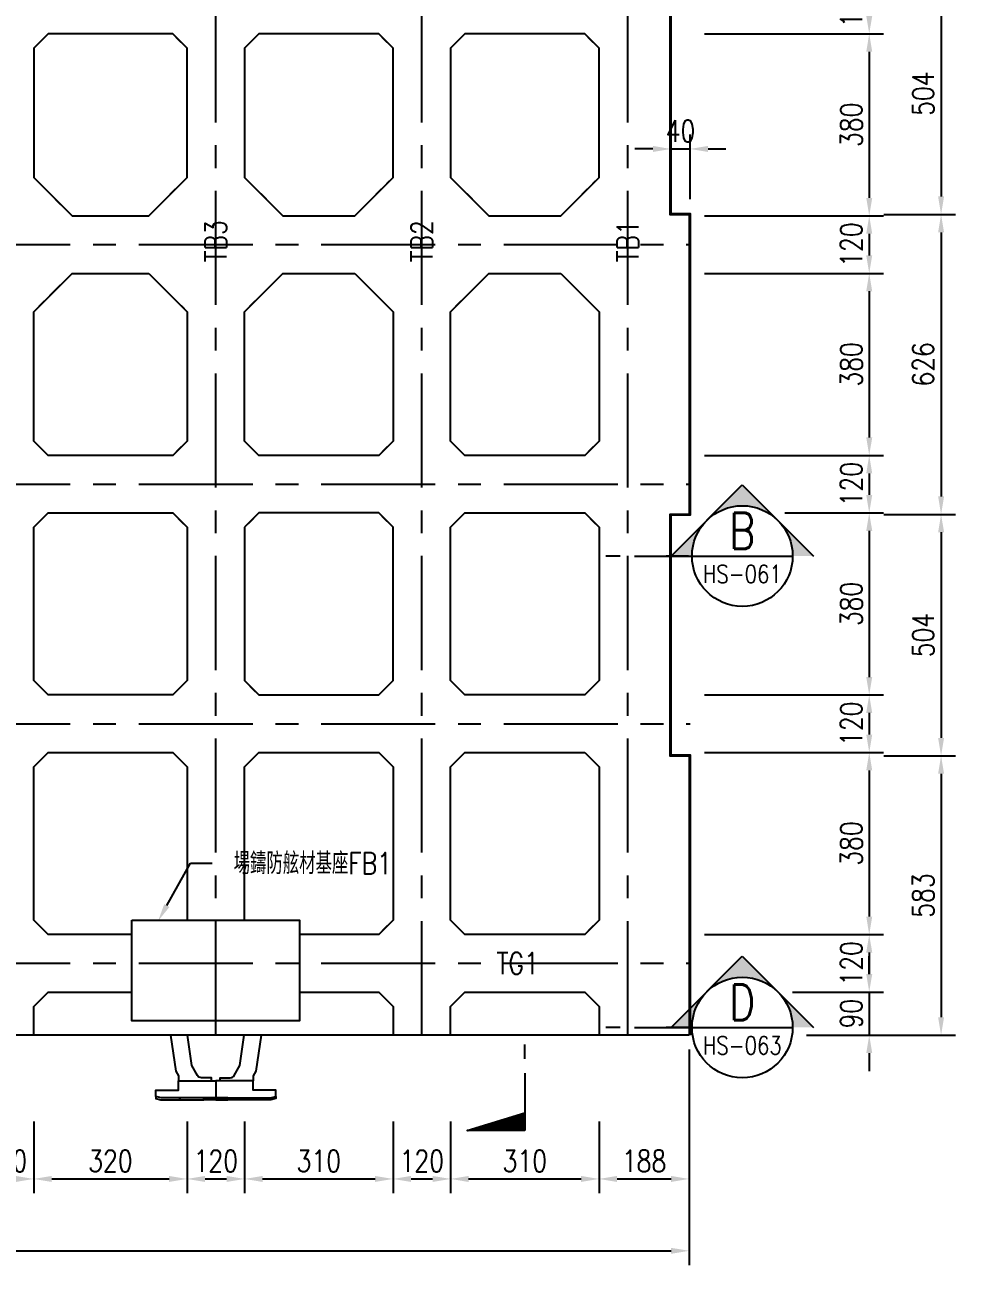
# Model space of a CAD drawing. Extents: x -3697 to 31808, y -9561 to -1274.
# Drawn here: x 6137 to 8109, y -6285 to -3697 of the extents above; entities that cross this region are included whole.
import ezdxf
from ezdxf import colors
from ezdxf.entities.mleader import LeaderData, LeaderLine
from ezdxf.enums import TextEntityAlignment as Align
from ezdxf.math import Vec2, Vec3

# ---------------------------------------------------------------- set-up
doc = ezdxf.new("R2010")
doc.units = 0
doc.header["$LTSCALE"] = 0.05
doc.linetypes.add('CENTER', pattern=[50.8, 31.75, -6.35, 6.35, -6.35])
doc.linetypes.add('DASHED', pattern=[19.05, 12.7, -6.35])
doc.layers.get('0').update_dxf_attribs({"linetype": 'CONTINUOUS'})
doc.layers.get('Defpoints').update_dxf_attribs({"linetype": 'CONTINUOUS'})
for name, color, linetype in [('DIM_03', 1, 'CONTINUOUS'), ('HB_0', 7, 'CONTINUOUS'), ('HB_DIM', 1, 'CONTINUOUS'), ('場鑄梁', 4, 'CONTINUOUS'), ('場鑄梁_TXT', 2, 'CONTINUOUS'), ('場鑄梁_虛線', 4, 'CONTINUOUS'), ('底圖', 7, 'CONTINUOUS'), ('防舷材', 7, 'CONTINUOUS')]:
    doc.layers.add(name, color=color, linetype=linetype)
doc.styles.get("Standard").update_dxf_attribs({"font": 'ROMANS.shx', "width": 0.8, "bigfont": 'lchinap.shx'})
doc.styles.add('結構平面-V3$0$STANDARD', font='ROMANS', dxfattribs={"width": 0.8, "bigfont": 'LCHINA.shx'})
doc.dimstyles.new('150cm', dxfattribs={"dimscale": 15, "dimtxt": 3, "dimasz": 2.5, "dimexe": 2, "dimexo": 2, "dimgap": 1, "dimtad": 1, "dimdsep": 46, "dimtxsty": 'Standard', "dimcen": 0, "dimclrt": 2, "dimadec": 0, "dimazin": 0, "dimtfac": 1, "dimtix": 1, "dimtmove": 2, "dimatfit": 3, "dimfxl": 0, "dimtolj": 1, "dimtzin": 0, "dimarcsym": 0})

# ---------------------------------------------------------------- blocks, each defined once
blk = doc.blocks.new('*D241')
at = {"layer": 'Defpoints', "color": 0}
for p in [(7524.2, -5805.3), (7336.2, -5955.3), (7524.2, -6105.3)]:
    blk.add_point(p, dxfattribs=at)
at = {"layer": 'HB_DIM', "color": 0, "lineweight": -2}
for p, q in [((7524.2, -5835.3), (7524.2, -6135.3)), ((7336.2, -5985.3), (7336.2, -6135.3)), ((7373.7, -6105.3), (7486.7, -6105.3))]:
    blk.add_line(p, q, dxfattribs=at)
at = {"layer": 'HB_DIM', "color": 0}
for points in [[(7373.7, -6099.1), (7373.7, -6111.6), (7336.2, -6105.3)], [(7486.7, -6099.1), (7486.7, -6111.6), (7524.2, -6105.3)]]:
    blk.add_solid(points, dxfattribs=at)
at = {"layer": 'HB_DIM', "color": 2, "insert": (7430.2, -6067.8), "char_height": 45, "attachment_point": 5}
blk.add_mtext('\\A1;188', dxfattribs=at)
blk = doc.blocks.new('*D240')
at = {"layer": 'Defpoints', "color": 0}
for p in [(3327.2, -5805.3), (7524.2, -5805.3), (7524.2, -6255.3)]:
    blk.add_point(p, dxfattribs=at)
at = {"layer": 'HB_DIM', "color": 0, "lineweight": -2}
for p, q in [((3327.2, -5835.3), (3327.2, -6285.3)), ((7524.2, -5835.3), (7524.2, -6285.3)), ((3364.7, -6255.3), (7486.7, -6255.3))]:
    blk.add_line(p, q, dxfattribs=at)
at = {"layer": 'HB_DIM', "color": 0}
for points in [[(3364.7, -6249.1), (3364.7, -6261.6), (3327.2, -6255.3)], [(7486.7, -6249.1), (7486.7, -6261.6), (7524.2, -6255.3)]]:
    blk.add_solid(points, dxfattribs=at)
at = {"layer": 'HB_DIM', "color": 2, "insert": (5425.7, -6217.8), "char_height": 45, "attachment_point": 5}
blk.add_mtext('\\A1;4197', dxfattribs=at)
blk = doc.blocks.new('*D254')
at = {"layer": 'Defpoints', "color": 0}
for p in [(6036.2, -5955.3), (6156.2, -5955.3), (6156.2, -6105.3)]:
    blk.add_point(p, dxfattribs=at)
at = {"layer": 'HB_DIM', "color": 0, "lineweight": -2}
for p, q in [((6036.2, -5985.3), (6036.2, -6135.3)), ((6156.2, -5985.3), (6156.2, -6135.3)), ((6073.7, -6105.3), (6118.7, -6105.3))]:
    blk.add_line(p, q, dxfattribs=at)
at = {"layer": 'HB_DIM', "color": 0}
for points in [[(6073.7, -6099.1), (6073.7, -6111.6), (6036.2, -6105.3)], [(6118.7, -6099.1), (6118.7, -6111.6), (6156.2, -6105.3)]]:
    blk.add_solid(points, dxfattribs=at)
at = {"layer": 'HB_DIM', "color": 2, "insert": (6096.2, -6067.8), "char_height": 45, "attachment_point": 5}
blk.add_mtext('\\A1;120', dxfattribs=at)
blk = doc.blocks.new('*D255')
at = {"layer": 'Defpoints', "color": 0}
for p in [(6156.2, -5955.3), (6476.2, -5955.3), (6476.2, -6105.3)]:
    blk.add_point(p, dxfattribs=at)
at = {"layer": 'HB_DIM', "color": 0, "lineweight": -2}
for p, q in [((6156.2, -5985.3), (6156.2, -6135.3)), ((6476.2, -5985.3), (6476.2, -6135.3)), ((6193.7, -6105.3), (6438.7, -6105.3))]:
    blk.add_line(p, q, dxfattribs=at)
at = {"layer": 'HB_DIM', "color": 0}
for points in [[(6193.7, -6099.1), (6193.7, -6111.6), (6156.2, -6105.3)], [(6438.7, -6099.1), (6438.7, -6111.6), (6476.2, -6105.3)]]:
    blk.add_solid(points, dxfattribs=at)
at = {"layer": 'HB_DIM', "color": 2, "insert": (6316.2, -6067.8), "char_height": 45, "attachment_point": 5}
blk.add_mtext('\\A1;320', dxfattribs=at)
blk = doc.blocks.new('*D256')
at = {"layer": 'Defpoints', "color": 0}
for p in [(6476.2, -5955.3), (6596.2, -5955.3), (6596.2, -6105.3)]:
    blk.add_point(p, dxfattribs=at)
at = {"layer": 'HB_DIM', "color": 0, "lineweight": -2}
for p, q in [((6476.2, -5985.3), (6476.2, -6135.3)), ((6596.2, -5985.3), (6596.2, -6135.3)), ((6513.7, -6105.3), (6558.7, -6105.3))]:
    blk.add_line(p, q, dxfattribs=at)
at = {"layer": 'HB_DIM', "color": 0}
for points in [[(6513.7, -6099.1), (6513.7, -6111.6), (6476.2, -6105.3)], [(6558.7, -6099.1), (6558.7, -6111.6), (6596.2, -6105.3)]]:
    blk.add_solid(points, dxfattribs=at)
at = {"layer": 'HB_DIM', "color": 2, "insert": (6536.2, -6067.8), "char_height": 45, "attachment_point": 5}
blk.add_mtext('\\A1;120', dxfattribs=at)
blk = doc.blocks.new('*D257')
at = {"layer": 'Defpoints', "color": 0}
for p in [(6596.2, -5955.3), (6906.2, -5955.3), (6906.2, -6105.3)]:
    blk.add_point(p, dxfattribs=at)
at = {"layer": 'HB_DIM', "color": 0, "lineweight": -2}
for p, q in [((6596.2, -5985.3), (6596.2, -6135.3)), ((6906.2, -5985.3), (6906.2, -6135.3)), ((6633.7, -6105.3), (6868.7, -6105.3))]:
    blk.add_line(p, q, dxfattribs=at)
at = {"layer": 'HB_DIM', "color": 0}
for points in [[(6633.7, -6099.1), (6633.7, -6111.6), (6596.2, -6105.3)], [(6868.7, -6099.1), (6868.7, -6111.6), (6906.2, -6105.3)]]:
    blk.add_solid(points, dxfattribs=at)
at = {"layer": 'HB_DIM', "color": 2, "insert": (6751.2, -6067.8), "char_height": 45, "attachment_point": 5}
blk.add_mtext('\\A1;310', dxfattribs=at)
blk = doc.blocks.new('*D258')
at = {"layer": 'Defpoints', "color": 0}
for p in [(6906.2, -5955.3), (7026.2, -5955.3), (7026.2, -6105.3)]:
    blk.add_point(p, dxfattribs=at)
at = {"layer": 'HB_DIM', "color": 0, "lineweight": -2}
for p, q in [((6906.2, -5985.3), (6906.2, -6135.3)), ((7026.2, -5985.3), (7026.2, -6135.3)), ((6943.7, -6105.3), (6988.7, -6105.3))]:
    blk.add_line(p, q, dxfattribs=at)
at = {"layer": 'HB_DIM', "color": 0}
for points in [[(6943.7, -6099.1), (6943.7, -6111.6), (6906.2, -6105.3)], [(6988.7, -6099.1), (6988.7, -6111.6), (7026.2, -6105.3)]]:
    blk.add_solid(points, dxfattribs=at)
at = {"layer": 'HB_DIM', "color": 2, "insert": (6966.2, -6067.8), "char_height": 45, "attachment_point": 5}
blk.add_mtext('\\A1;120', dxfattribs=at)
blk = doc.blocks.new('*D259')
at = {"layer": 'Defpoints', "color": 0}
for p in [(7026.2, -5955.3), (7336.2, -5955.3), (7336.2, -6105.3)]:
    blk.add_point(p, dxfattribs=at)
at = {"layer": 'HB_DIM', "color": 0, "lineweight": -2}
for p, q in [((7026.2, -5985.3), (7026.2, -6135.3)), ((7336.2, -5985.3), (7336.2, -6135.3)), ((7063.7, -6105.3), (7298.7, -6105.3))]:
    blk.add_line(p, q, dxfattribs=at)
at = {"layer": 'HB_DIM', "color": 0}
for points in [[(7063.7, -6099.1), (7063.7, -6111.6), (7026.2, -6105.3)], [(7298.7, -6099.1), (7298.7, -6111.6), (7336.2, -6105.3)]]:
    blk.add_solid(points, dxfattribs=at)
at = {"layer": 'HB_DIM', "color": 2, "insert": (7181.2, -6067.8), "char_height": 45, "attachment_point": 5}
blk.add_mtext('\\A1;310', dxfattribs=at)
blk = doc.blocks.new('*D261')
at = {"layer": 'Defpoints', "color": 0}
for p in [(7526.2, -5095.3), (7526.2, -5215.3), (7900.2, -5215.3)]:
    blk.add_point(p, dxfattribs=at)
at = {"layer": 'HB_DIM', "color": 0, "lineweight": -2}
for p, q in [((7556.2, -5095.3), (7930.2, -5095.3)), ((7900.2, -5132.8), (7900.2, -5177.8)), ((7556.2, -5215.3), (7930.2, -5215.3))]:
    blk.add_line(p, q, dxfattribs=at)
at = {"layer": 'HB_DIM', "color": 0}
for points in [[(7894, -5132.8), (7906.5, -5132.8), (7900.2, -5095.3)], [(7894, -5177.8), (7906.5, -5177.8), (7900.2, -5215.3)]]:
    blk.add_solid(points, dxfattribs=at)
at = {"layer": 'HB_DIM', "color": 2, "insert": (7862.7, -5155.3), "char_height": 45, "attachment_point": 5, "rotation": 90}
blk.add_mtext('\\A1;120', dxfattribs=at)
blk = doc.blocks.new('*D262')
at = {"layer": 'Defpoints', "color": 0}
for p in [(7526.2, -5215.3), (7526.2, -5595.3), (7900.2, -5595.3)]:
    blk.add_point(p, dxfattribs=at)
at = {"layer": 'HB_DIM', "color": 0, "lineweight": -2}
for p, q in [((7556.2, -5215.3), (7930.2, -5215.3)), ((7900.2, -5252.8), (7900.2, -5557.8)), ((7556.2, -5595.3), (7930.2, -5595.3))]:
    blk.add_line(p, q, dxfattribs=at)
at = {"layer": 'HB_DIM', "color": 0}
for points in [[(7894, -5252.8), (7906.5, -5252.8), (7900.2, -5215.3)], [(7894, -5557.8), (7906.5, -5557.8), (7900.2, -5595.3)]]:
    blk.add_solid(points, dxfattribs=at)
at = {"layer": 'HB_DIM', "color": 2, "insert": (7862.7, -5405.3), "char_height": 45, "attachment_point": 5, "rotation": 90}
blk.add_mtext('\\A1;380', dxfattribs=at)
blk = doc.blocks.new('*D263')
at = {"layer": 'Defpoints', "color": 0}
for p in [(7526.2, -5595.3), (7709.9, -5715.3), (7900.2, -5715.3)]:
    blk.add_point(p, dxfattribs=at)
at = {"layer": 'HB_DIM', "color": 0, "lineweight": -2}
for p, q in [((7556.2, -5595.3), (7930.2, -5595.3)), ((7900.2, -5632.8), (7900.2, -5677.8)), ((7739.9, -5715.3), (7930.2, -5715.3))]:
    blk.add_line(p, q, dxfattribs=at)
at = {"layer": 'HB_DIM', "color": 0}
for points in [[(7894, -5632.8), (7906.5, -5632.8), (7900.2, -5595.3)], [(7894, -5677.8), (7906.5, -5677.8), (7900.2, -5715.3)]]:
    blk.add_solid(points, dxfattribs=at)
at = {"layer": 'HB_DIM', "color": 2, "insert": (7862.7, -5655.3), "char_height": 45, "attachment_point": 5, "rotation": 90}
blk.add_mtext('\\A1;120', dxfattribs=at)
blk = doc.blocks.new('*D264')
at = {"layer": 'Defpoints', "color": 0}
for p in [(7709.9, -5715.3), (7739.1, -5805.3), (7900.2, -5805.3)]:
    blk.add_point(p, dxfattribs=at)
at = {"layer": 'HB_DIM', "color": 0, "lineweight": -2}
for p, q in [((7900.2, -5677.8), (7900.2, -5640.3)), ((7739.9, -5715.3), (7930.2, -5715.3)), ((7900.2, -5715.3), (7900.2, -5805.3)), ((7769.1, -5805.3), (7930.2, -5805.3)), ((7900.2, -5842.8), (7900.2, -5880.3))]:
    blk.add_line(p, q, dxfattribs=at)
at = {"layer": 'HB_DIM', "color": 0}
for points in [[(7894, -5677.8), (7906.5, -5677.8), (7900.2, -5715.3)], [(7894, -5842.8), (7906.5, -5842.8), (7900.2, -5805.3)]]:
    blk.add_solid(points, dxfattribs=at)
at = {"layer": 'HB_DIM', "color": 2, "insert": (7862.7, -5760.3), "char_height": 45, "attachment_point": 5, "rotation": 90}
blk.add_mtext('\\A1;90', dxfattribs=at)
blk = doc.blocks.new('*D265')
at = {"layer": 'Defpoints', "color": 0}
for p in [(7526.2, -4595.3), (7693.8, -4715.3), (7900.2, -4715.3)]:
    blk.add_point(p, dxfattribs=at)
at = {"layer": 'HB_DIM', "color": 0, "lineweight": -2}
for p, q in [((7556.2, -4595.3), (7930.2, -4595.3)), ((7900.2, -4632.8), (7900.2, -4677.8)), ((7723.8, -4715.3), (7930.2, -4715.3))]:
    blk.add_line(p, q, dxfattribs=at)
at = {"layer": 'HB_DIM', "color": 0}
for points in [[(7894, -4632.8), (7906.5, -4632.8), (7900.2, -4595.3)], [(7894, -4677.8), (7906.5, -4677.8), (7900.2, -4715.3)]]:
    blk.add_solid(points, dxfattribs=at)
at = {"layer": 'HB_DIM', "color": 2, "insert": (7862.7, -4655.3), "char_height": 45, "attachment_point": 5, "rotation": 90}
blk.add_mtext('\\A1;120', dxfattribs=at)
blk = doc.blocks.new('*D266')
at = {"layer": 'Defpoints', "color": 0}
for p in [(7693.8, -4715.3), (7526.2, -5095.3), (7900.2, -5095.3)]:
    blk.add_point(p, dxfattribs=at)
at = {"layer": 'HB_DIM', "color": 0, "lineweight": -2}
for p, q in [((7723.8, -4715.3), (7930.2, -4715.3)), ((7900.2, -4752.8), (7900.2, -5057.8)), ((7556.2, -5095.3), (7930.2, -5095.3))]:
    blk.add_line(p, q, dxfattribs=at)
at = {"layer": 'HB_DIM', "color": 0}
for points in [[(7894, -4752.8), (7906.5, -4752.8), (7900.2, -4715.3)], [(7894, -5057.8), (7906.5, -5057.8), (7900.2, -5095.3)]]:
    blk.add_solid(points, dxfattribs=at)
at = {"layer": 'HB_DIM', "color": 2, "insert": (7862.7, -4905.3), "char_height": 45, "attachment_point": 5, "rotation": 90}
blk.add_mtext('\\A1;380', dxfattribs=at)
blk = doc.blocks.new('*D267')
at = {"layer": 'Defpoints', "color": 0}
for p in [(7526.2, -4095.3), (7526.2, -4215.3), (7900.2, -4215.3)]:
    blk.add_point(p, dxfattribs=at)
at = {"layer": 'HB_DIM', "color": 0, "lineweight": -2}
for p, q in [((7556.2, -4095.3), (7930.2, -4095.3)), ((7900.2, -4132.8), (7900.2, -4177.8)), ((7556.2, -4215.3), (7930.2, -4215.3))]:
    blk.add_line(p, q, dxfattribs=at)
at = {"layer": 'HB_DIM', "color": 0}
for points in [[(7894, -4132.8), (7906.5, -4132.8), (7900.2, -4095.3)], [(7894, -4177.8), (7906.5, -4177.8), (7900.2, -4215.3)]]:
    blk.add_solid(points, dxfattribs=at)
at = {"layer": 'HB_DIM', "color": 2, "insert": (7862.7, -4155.3), "char_height": 45, "attachment_point": 5, "rotation": 90}
blk.add_mtext('\\A1;120', dxfattribs=at)
blk = doc.blocks.new('*D268')
at = {"layer": 'Defpoints', "color": 0}
for p in [(7526.2, -4215.3), (7526.2, -4595.3), (7900.2, -4595.3)]:
    blk.add_point(p, dxfattribs=at)
at = {"layer": 'HB_DIM', "color": 0, "lineweight": -2}
for p, q in [((7556.2, -4215.3), (7930.2, -4215.3)), ((7900.2, -4252.8), (7900.2, -4557.8)), ((7556.2, -4595.3), (7930.2, -4595.3))]:
    blk.add_line(p, q, dxfattribs=at)
at = {"layer": 'HB_DIM', "color": 0}
for points in [[(7894, -4252.8), (7906.5, -4252.8), (7900.2, -4215.3)], [(7894, -4557.8), (7906.5, -4557.8), (7900.2, -4595.3)]]:
    blk.add_solid(points, dxfattribs=at)
at = {"layer": 'HB_DIM', "color": 2, "insert": (7862.7, -4405.3), "char_height": 45, "attachment_point": 5, "rotation": 90}
blk.add_mtext('\\A1;380', dxfattribs=at)
blk = doc.blocks.new('*D269')
at = {"layer": 'Defpoints', "color": 0}
for p in [(7689.4, -3595.3), (7526.2, -3715.3), (7900.2, -3715.3)]:
    blk.add_point(p, dxfattribs=at)
at = {"layer": 'HB_DIM', "color": 0, "lineweight": -2}
for p, q in [((7719.4, -3595.3), (7930.2, -3595.3)), ((7900.2, -3632.8), (7900.2, -3677.8)), ((7556.2, -3715.3), (7930.2, -3715.3))]:
    blk.add_line(p, q, dxfattribs=at)
at = {"layer": 'HB_DIM', "color": 0}
for points in [[(7894, -3632.8), (7906.5, -3632.8), (7900.2, -3595.3)], [(7894, -3677.8), (7906.5, -3677.8), (7900.2, -3715.3)]]:
    blk.add_solid(points, dxfattribs=at)
at = {"layer": 'HB_DIM', "color": 2, "insert": (7862.7, -3655.3), "char_height": 45, "attachment_point": 5, "rotation": 90}
blk.add_mtext('\\A1;120', dxfattribs=at)
blk = doc.blocks.new('*D270')
at = {"layer": 'Defpoints', "color": 0}
for p in [(7526.2, -3715.3), (7526.2, -4095.3), (7900.2, -4095.3)]:
    blk.add_point(p, dxfattribs=at)
at = {"layer": 'HB_DIM', "color": 0, "lineweight": -2}
for p, q in [((7556.2, -3715.3), (7930.2, -3715.3)), ((7900.2, -3752.8), (7900.2, -4057.8)), ((7556.2, -4095.3), (7930.2, -4095.3))]:
    blk.add_line(p, q, dxfattribs=at)
at = {"layer": 'HB_DIM', "color": 0}
for points in [[(7894, -3752.8), (7906.5, -3752.8), (7900.2, -3715.3)], [(7894, -4057.8), (7906.5, -4057.8), (7900.2, -4095.3)]]:
    blk.add_solid(points, dxfattribs=at)
at = {"layer": 'HB_DIM', "color": 2, "insert": (7862.7, -3905.3), "char_height": 45, "attachment_point": 5, "rotation": 90}
blk.add_mtext('\\A1;380', dxfattribs=at)
blk = doc.blocks.new('*D273')
at = {"layer": 'Defpoints', "color": 0}
for p in [(7526.2, -3955.7), (7486.2, -4090.3), (7526.2, -4090.3)]:
    blk.add_point(p, dxfattribs=at)
at = {"layer": 'HB_DIM', "color": 0, "lineweight": -2}
for p, q in [((7486.2, -4060.3), (7486.2, -3925.7)), ((7526.2, -4060.3), (7526.2, -3925.7)), ((7448.7, -3955.7), (7411.2, -3955.7)), ((7486.2, -3955.7), (7526.2, -3955.7)), ((7563.7, -3955.7), (7601.2, -3955.7))]:
    blk.add_line(p, q, dxfattribs=at)
at = {"layer": 'HB_DIM', "color": 0}
for points in [[(7448.7, -3949.4), (7448.7, -3961.9), (7486.2, -3955.7)], [(7563.7, -3949.4), (7563.7, -3961.9), (7526.2, -3955.7)]]:
    blk.add_solid(points, dxfattribs=at)
at = {"layer": 'HB_DIM', "color": 2, "insert": (7506.2, -3918.2), "char_height": 45, "attachment_point": 5}
blk.add_mtext('\\A1;40', dxfattribs=at)
blk = doc.blocks.new('*D278')
at = {"layer": 'Defpoints', "color": 0}
for p in [(7901.4, -3588.3), (7900.7, -4092.3), (8050.2, -4092.3)]:
    blk.add_point(p, dxfattribs=at)
at = {"layer": 'HB_DIM', "color": 0, "lineweight": -2}
for p, q in [((7931.4, -3588.3), (8080.2, -3588.3)), ((8050.2, -3625.8), (8050.2, -4054.8)), ((7930.7, -4092.3), (8080.2, -4092.3))]:
    blk.add_line(p, q, dxfattribs=at)
at = {"layer": 'HB_DIM', "color": 0}
for points in [[(8044, -3625.8), (8056.5, -3625.8), (8050.2, -3588.3)], [(8044, -4054.8), (8056.5, -4054.8), (8050.2, -4092.3)]]:
    blk.add_solid(points, dxfattribs=at)
at = {"layer": 'HB_DIM', "color": 2, "insert": (8012.7, -3840.3), "char_height": 45, "attachment_point": 5, "rotation": 90}
blk.add_mtext('\\A1;504', dxfattribs=at)
blk = doc.blocks.new('*D279')
at = {"layer": 'Defpoints', "color": 0}
for p in [(7901.4, -4092.3), (7900.7, -4718.3), (8050.2, -4718.3)]:
    blk.add_point(p, dxfattribs=at)
at = {"layer": 'HB_DIM', "color": 0, "lineweight": -2}
for p, q in [((7931.4, -4092.3), (8080.2, -4092.3)), ((8050.2, -4129.8), (8050.2, -4680.8)), ((7930.7, -4718.3), (8080.2, -4718.3))]:
    blk.add_line(p, q, dxfattribs=at)
at = {"layer": 'HB_DIM', "color": 0}
for points in [[(8044, -4129.8), (8056.5, -4129.8), (8050.2, -4092.3)], [(8044, -4680.8), (8056.5, -4680.8), (8050.2, -4718.3)]]:
    blk.add_solid(points, dxfattribs=at)
at = {"layer": 'HB_DIM', "color": 2, "insert": (8012.7, -4405.3), "char_height": 45, "attachment_point": 5, "rotation": 90}
blk.add_mtext('\\A1;626', dxfattribs=at)
blk = doc.blocks.new('*D280')
at = {"layer": 'Defpoints', "color": 0}
for p in [(7901.4, -4718.3), (7900.7, -5222.3), (8050.2, -5222.3)]:
    blk.add_point(p, dxfattribs=at)
at = {"layer": 'HB_DIM', "color": 0, "lineweight": -2}
for p, q in [((7931.4, -4718.3), (8080.2, -4718.3)), ((8050.2, -4755.8), (8050.2, -5184.8)), ((7930.7, -5222.3), (8080.2, -5222.3))]:
    blk.add_line(p, q, dxfattribs=at)
at = {"layer": 'HB_DIM', "color": 0}
for points in [[(8044, -4755.8), (8056.5, -4755.8), (8050.2, -4718.3)], [(8044, -5184.8), (8056.5, -5184.8), (8050.2, -5222.3)]]:
    blk.add_solid(points, dxfattribs=at)
at = {"layer": 'HB_DIM', "color": 2, "insert": (8012.7, -4970.3), "char_height": 45, "attachment_point": 5, "rotation": 90}
blk.add_mtext('\\A1;504', dxfattribs=at)
blk = doc.blocks.new('*D281')
at = {"layer": 'Defpoints', "color": 0}
for p in [(7901.4, -5222.3), (7739.1, -5805.3), (8050.2, -5805.3)]:
    blk.add_point(p, dxfattribs=at)
at = {"layer": 'HB_DIM', "color": 0, "lineweight": -2}
for p, q in [((7931.4, -5222.3), (8080.2, -5222.3)), ((8050.2, -5259.8), (8050.2, -5767.8)), ((7769.1, -5805.3), (8080.2, -5805.3))]:
    blk.add_line(p, q, dxfattribs=at)
at = {"layer": 'HB_DIM', "color": 0}
for points in [[(8044, -5259.8), (8056.5, -5259.8), (8050.2, -5222.3)], [(8044, -5767.8), (8056.5, -5767.8), (8050.2, -5805.3)]]:
    blk.add_solid(points, dxfattribs=at)
at = {"layer": 'HB_DIM', "color": 2, "insert": (8012.7, -5513.8), "char_height": 45, "attachment_point": 5, "rotation": 90}
blk.add_mtext('\\A1;583', dxfattribs=at)
blk = doc.blocks.new('HP1250-flat-1')
at = {"color": 7, "linetype": 'Continuous'}
for points in [[(-0.947, 1.35), (-0.838, 0.601), (-0.78, 0.5), (-0.78, 0.4)], [(0.947, 1.35), (0.838, 0.601), (0.78, 0.5), (0.78, 0.4)]]:
    blk.add_lwpolyline(points, dxfattribs=at)
for points in [[(-0.09, 0.4), (-0.09, 0.457, 0.414214), (-0.095, 0.462), (-0.298, 0.462, -0.272631), (-0.385, 0.512), (-0.5, 0.715), (-0.594, 1.35)], [(0.09, 0.4), (0.09, 0.457, -0.414214), (0.095, 0.462), (0.298, 0.462, 0.272631), (0.385, 0.512), (0.5, 0.715), (0.594, 1.35)]]:
    blk.add_lwpolyline(points, format="xyb", dxfattribs=at)
for points in [[(0, 0.4), (0, 0.04), (-1.144, 0.04), (-1.25, 0.072), (-1.25, 0.2), (-0.78, 0.2), (-0.78, 0.4)], [(0, 0.4), (0, 0.04), (1.144, 0.04), (1.25, 0.072), (1.25, 0.2), (0.78, 0.2), (0.78, 0.4)], [(-1.15, 0), (-0.75, 0), (-0.75, 0.04), (-1.144, 0.04), (-1.25, 0.072), (-1.25, 0.03)], [(-0.75, 0.04), (-0.75, 0), (-0.25, 0), (-0.25, 0.04)], [(0, 0.04), (0, 0), (-0.25, 0), (-0.25, 0.04)], [(0, 0.04), (0, 0), (0.25, 0), (0.25, 0.04)], [(0.75, 0.04), (0.75, 0), (0.25, 0), (0.25, 0.04)], [(1.15, 0), (0.75, 0), (0.75, 0.04), (1.144, 0.04), (1.25, 0.072), (1.25, 0.03)]]:
    blk.add_lwpolyline(points, close=True, dxfattribs=at)
blk = doc.blocks.new('*X332')
at = {"color": 0, "linetype": 'Continuous'}
for p, q in [((82.89, 269.21), (84.69, 271.01)), ((83.06, 269.21), (84.94, 271.09)), ((83.24, 269.21), (85.2, 271.17)), ((83.42, 269.21), (85.46, 271.25)), ((83.59, 269.21), (85.71, 271.33)), ((83.77, 269.21), (85.97, 271.41)), ((83.95, 269.21), (86.23, 271.49)), ((84.12, 269.21), (86.49, 271.57)), ((84.3, 269.21), (86.74, 271.65)), ((84.48, 269.21), (86.93, 271.66)), ((84.65, 269.21), (86.93, 271.48)), ((84.83, 269.21), (86.93, 271.31)), ((85.01, 269.21), (86.93, 271.13)), ((79, 269.21), (79.03, 269.24)), ((79.17, 269.21), (79.29, 269.32)), ((79.35, 269.21), (79.54, 269.4)), ((79.53, 269.21), (79.8, 269.48)), ((79.71, 269.21), (80.06, 269.56)), ((79.88, 269.21), (80.31, 269.64)), ((80.06, 269.21), (80.57, 269.72)), ((80.24, 269.21), (80.83, 269.8)), ((80.41, 269.21), (81.09, 269.88)), ((80.59, 269.21), (81.34, 269.96)), ((80.77, 269.21), (81.6, 270.04)), ((80.94, 269.21), (81.86, 270.12)), ((81.12, 269.21), (82.11, 270.2)), ((81.3, 269.21), (82.37, 270.29)), ((81.47, 269.21), (82.63, 270.37)), ((81.65, 269.21), (82.89, 270.45)), ((81.83, 269.21), (83.14, 270.53)), ((82, 269.21), (83.4, 270.61)), ((82.18, 269.21), (83.66, 270.69)), ((82.36, 269.21), (83.91, 270.77)), ((82.53, 269.21), (84.17, 270.85)), ((82.71, 269.21), (84.43, 270.93)), ((85.19, 269.21), (86.93, 270.95)), ((85.36, 269.21), (86.93, 270.78)), ((85.54, 269.21), (86.93, 270.6)), ((85.72, 269.21), (86.93, 270.42)), ((85.89, 269.21), (86.93, 270.25)), ((86.07, 269.21), (86.93, 270.07)), ((86.25, 269.21), (86.93, 269.89)), ((86.42, 269.21), (86.93, 269.72)), ((86.6, 269.21), (86.93, 269.54)), ((86.78, 269.21), (86.93, 269.36))]:
    blk.add_line(p, q, dxfattribs=at)
blk = doc.blocks.new('SEND-n')
at = {"color": 3}
for p, q in [((8, 0), (0, 0)), ((10, 0), (12, 0))]:
    blk.add_line(p, q, dxfattribs=at)
at = {"color": 2, "linetype": 'Continuous'}
blk.add_lwpolyline([(0, 0), (0, 8), (2.5, 0)], close=True, dxfattribs=at)
at = {"color": 2, "linetype": 'Continuous', "rotation": 270}
blk.add_blockref('*X332', (-269.21, 86.93), dxfattribs=at)
blk = doc.blocks.new('SEC2U0-n')
at = {"color": 2, "linetype": 'Continuous'}
for p, q in [((-9.9, 0), (0, 9.9)), ((0, 9.9), (9.9, 0)), ((-7.51, 0), (-10.62, 0))]:
    blk.add_line(p, q, dxfattribs=at)
at = {"color": 3}
for p, q in [((-17, 0), (-19, 0)), ((-15, 0), (-7, 0))]:
    blk.add_line(p, q, dxfattribs=at)
at = {"color": 2, "linetype": 'Continuous'}
blk.add_circle((0, 0), 7, dxfattribs=at)
for points in [[(0, 9.9), (-3.5, 6.06), (-4.95, 4.95), (-4.26, 5.55)], [(0, 9.9), (-1.81, 6.76), (-3.5, 6.06), (-1.81, 6.76)], [(0, 9.9), (0, 7), (-1.81, 6.76), (-0.91, 6.94)], [(0, 9.9), (3.5, 6.06), (4.95, 4.95), (4.26, 5.55)], [(0, 9.9), (1.81, 6.76), (3.5, 6.06), (1.81, 6.76)], [(0, 9.9), (0, 7), (1.81, 6.76), (0.91, 6.94)], [(-9.9, 0), (-6.06, 3.5), (-4.95, 4.95), (-5.55, 4.26)], [(-9.9, 0), (-6.76, 1.81), (-6.06, 3.5), (-6.76, 1.81)], [(9.9, 0), (6.06, 3.5), (4.95, 4.95), (5.55, 4.26)], [(9.9, 0), (6.76, 1.81), (6.06, 3.5), (6.76, 1.81)], [(-9.9, 0), (-7, 0), (-6.76, 1.81), (-6.94, 0.91)], [(9.9, 0), (7, 0), (6.76, 1.81), (6.94, 0.91)]]:
    blk.add_solid(points, dxfattribs=at)
blk = doc.blocks.new('ST-n')
at = {"color": 2}
blk.add_line((-7, 0), (7, 0), dxfattribs=at)
blk.add_circle((0, 0), 7, dxfattribs=at)
at = {"color": 3, "width": 0.8}
blk.add_attdef('A', text='', height=4.5, dxfattribs=at).set_placement((0, 3.5), align=Align.MIDDLE)
at = {"color": 1, "width": 0.8}
blk.add_attdef('HB2002', text='', height=2.5, dxfattribs=at).set_placement((0, -2.5), align=Align.MIDDLE)
blk = doc.blocks.new('碼頭結構總配置圖')
at = {"layer": '場鑄梁'}
for points in [[(6236.2, -4095.3), (6396.2, -4095.3), (6476.2, -4015.3), (6476.2, -3745.3), (6446.2, -3715.3), (6186.2, -3715.3), (6156.2, -3745.3), (6156.2, -4015.3)], [(6676.2, -4095.3), (6826.2, -4095.3), (6906.2, -4015.3), (6906.2, -3745.3), (6876.2, -3715.3), (6626.2, -3715.3), (6596.2, -3745.3), (6596.2, -4015.3)], [(7106.2, -4095.3), (7256.2, -4095.3), (7336.2, -4015.3), (7336.2, -3745.3), (7306.2, -3715.3), (7056.2, -3715.3), (7026.2, -3745.3), (7026.2, -4015.3)], [(6476.2, -4745.3), (6476.2, -5065.3), (6446.2, -5095.3), (6186.2, -5095.3), (6156.2, -5065.3), (6156.2, -4745.3), (6186.2, -4715.3), (6446.2, -4715.3)], [(6596.2, -4745.3), (6596.2, -5065.3), (6626.2, -5095.3), (6876.2, -5095.3), (6906.2, -5065.3), (6906.2, -4745.3), (6876.2, -4715.3), (6626.2, -4715.3)], [(7336.2, -4745.3), (7336.2, -5065.3), (7306.2, -5095.3), (7056.2, -5095.3), (7026.2, -5065.3), (7026.2, -4745.3), (7056.2, -4715.3), (7306.2, -4715.3)], [(6361.2, -5565.3), (6711.2, -5565.3), (6711.2, -5775.3), (6361.2, -5775.3)]]:
    blk.add_lwpolyline(points, close=True, dxfattribs=at)
for points in [[(6396.2, -4215.3), (6476.2, -4295.3), (6476.2, -4565.3), (6446.2, -4595.3), (6186.2, -4595.3), (6156.2, -4565.3), (6156.2, -4295.3), (6236.2, -4215.3), (6396.2, -4215.3)], [(6826.2, -4215.3), (6906.2, -4295.3), (6906.2, -4565.3), (6876.2, -4595.3), (6626.2, -4595.3), (6596.2, -4565.3), (6596.2, -4295.3), (6676.2, -4215.3), (6826.2, -4215.3)], [(7256.2, -4215.3), (7336.2, -4295.3), (7336.2, -4565.3), (7306.2, -4595.3), (7056.2, -4595.3), (7026.2, -4565.3), (7026.2, -4295.3), (7106.2, -4215.3), (7256.2, -4215.3)], [(6361.2, -5595.3), (6186.2, -5595.3), (6156.2, -5565.3), (6156.2, -5245.3), (6186.2, -5215.3), (6446.2, -5215.3), (6476.2, -5245.3), (6476.2, -5565.3)], [(6596.2, -5565.3), (6596.2, -5245.3), (6626.2, -5215.3), (6876.2, -5215.3), (6906.2, -5245.3), (6906.2, -5565.3), (6876.2, -5595.3), (6711.2, -5595.3)], [(7306.2, -5215.3), (7336.2, -5245.3), (7336.2, -5565.3), (7306.2, -5595.3), (7056.2, -5595.3), (7026.2, -5565.3), (7026.2, -5245.3), (7056.2, -5215.3), (7306.2, -5215.3)], [(6156.2, -5805.3), (6156.2, -5745.3), (6186.2, -5715.3), (6361.2, -5715.3)], [(6711.2, -5715.3), (6876.2, -5715.3), (6906.2, -5745.3), (6906.2, -5805.3)], [(7026.2, -5805.3), (7026.2, -5745.3), (7056.2, -5715.3), (7306.2, -5715.3), (7336.2, -5745.3), (7336.2, -5805.3)]]:
    blk.add_lwpolyline(points, dxfattribs=at)
at = {"layer": '場鑄梁_虛線', "linetype": 'DASHED', "ltscale": 50}
for points in [[(6236.2, -4095.3), (6396.2, -4095.3), (6476.2, -4015.3), (6476.2, -3745.3), (6446.2, -3715.3), (6186.2, -3715.3), (6156.2, -3745.3), (6156.2, -4015.3)], [(6676.2, -4095.3), (6826.2, -4095.3), (6906.2, -4015.3), (6906.2, -3745.3), (6876.2, -3715.3), (6626.2, -3715.3), (6596.2, -3745.3), (6596.2, -4015.3)], [(7106.2, -4095.3), (7256.2, -4095.3), (7336.2, -4015.3), (7336.2, -3745.3), (7306.2, -3715.3), (7056.2, -3715.3), (7026.2, -3745.3), (7026.2, -4015.3)], [(6476.2, -4745.3), (6476.2, -5065.3), (6446.2, -5095.3), (6186.2, -5095.3), (6156.2, -5065.3), (6156.2, -4745.3), (6186.2, -4715.3), (6446.2, -4715.3)], [(6596.2, -4745.3), (6596.2, -5065.3), (6626.2, -5095.3), (6876.2, -5095.3), (6906.2, -5065.3), (6906.2, -4745.3), (6876.2, -4715.3), (6626.2, -4715.3)], [(7336.2, -4745.3), (7336.2, -5065.3), (7306.2, -5095.3), (7056.2, -5095.3), (7026.2, -5065.3), (7026.2, -4745.3), (7056.2, -4715.3), (7306.2, -4715.3)], [(6361.2, -5565.3), (6711.2, -5565.3), (6711.2, -5775.3), (6361.2, -5775.3)]]:
    blk.add_lwpolyline(points, close=True, dxfattribs=at)
for points in [[(6396.2, -4215.3), (6476.2, -4295.3), (6476.2, -4565.3), (6446.2, -4595.3), (6186.2, -4595.3), (6156.2, -4565.3), (6156.2, -4295.3), (6236.2, -4215.3), (6396.2, -4215.3)], [(6826.2, -4215.3), (6906.2, -4295.3), (6906.2, -4565.3), (6876.2, -4595.3), (6626.2, -4595.3), (6596.2, -4565.3), (6596.2, -4295.3), (6676.2, -4215.3), (6826.2, -4215.3)], [(7256.2, -4215.3), (7336.2, -4295.3), (7336.2, -4565.3), (7306.2, -4595.3), (7056.2, -4595.3), (7026.2, -4565.3), (7026.2, -4295.3), (7106.2, -4215.3), (7256.2, -4215.3)], [(6361.2, -5595.3), (6186.2, -5595.3), (6156.2, -5565.3), (6156.2, -5245.3), (6186.2, -5215.3), (6446.2, -5215.3), (6476.2, -5245.3), (6476.2, -5565.3)], [(6596.2, -5565.3), (6596.2, -5245.3), (6626.2, -5215.3), (6876.2, -5215.3), (6906.2, -5245.3), (6906.2, -5565.3), (6876.2, -5595.3), (6711.2, -5595.3)], [(7306.2, -5215.3), (7336.2, -5245.3), (7336.2, -5565.3), (7306.2, -5595.3), (7056.2, -5595.3), (7026.2, -5565.3), (7026.2, -5245.3), (7056.2, -5215.3), (7306.2, -5215.3)], [(6156.2, -5805.3), (6156.2, -5745.3), (6186.2, -5715.3), (6361.2, -5715.3)], [(6711.2, -5715.3), (6876.2, -5715.3), (6906.2, -5745.3), (6906.2, -5805.3)], [(7026.2, -5805.3), (7026.2, -5745.3), (7056.2, -5715.3), (7306.2, -5715.3), (7336.2, -5745.3), (7336.2, -5805.3)]]:
    blk.add_lwpolyline(points, dxfattribs=at)
at = {"layer": '底圖', "color": 252, "linetype": 'CENTER', "ltscale": 150}
for p, q in [((6536.2, -5805.3), (6536.2, -2825.3)), ((6966.2, -5805.3), (6966.2, -2825.3)), ((7396.2, -5805.3), (7396.2, -2825.3)), ((3327.2, -4155.3), (7526.2, -4155.3)), ((3327.2, -4655.3), (7526.2, -4655.3)), ((3327.2, -5155.3), (7526.2, -5155.3)), ((3327.2, -5655.3), (7526.2, -5655.3))]:
    blk.add_line(p, q, dxfattribs=at)
at = {"layer": '底圖', "color": 4, "linetype": 'Continuous'}
blk.add_lwpolyline([(7524.2, -5805.3), (3327.2, -5805.3), (3327.2, -2825.3), (7524.2, -2825.3), (7524.2, -3588.3), (7484.2, -3588.3), (7484.2, -4092.3), (7524.2, -4092.3), (7524.2, -4718.3), (7484.2, -4718.3), (7484.2, -5222.3), (7524.2, -5222.3)], close=True, dxfattribs=at)
at = {"layer": '底圖'}
blk.add_lwpolyline([(7526.2, -2825.5), (7526.2, -3590.3), (7486.2, -3590.3), (7486.2, -4090.3), (7526.2, -4090.3), (7526.2, -4720.3), (7486.2, -4720.3), (7486.2, -5220.3), (7526.2, -5220.3), (7526.2, -5805.3)], dxfattribs=at)
at = {"layer": 'DIM_03', "xscale": 14.99999999999999, "yscale": 14.99999999999999, "zscale": 14.99999999999999, "rotation": 8.610337444451461e-07}
for p in [(7635.3, -4805.3), (7635.3, -5789.2)]:
    blk.add_blockref('SEC2U0-n', p, dxfattribs=at)
at = {"layer": 'DIM_03', "linetype": 'Continuous'}
ref = blk.add_blockref('ST-n', (7635.3, -4805.3), dxfattribs=dict(at, xscale=14.99999999999999, yscale=14.99999999999999, zscale=14.99999999999999, rotation=7.778253450905704e-07))
ref.add_attrib('HB2002', 'HS-061', dxfattribs={"layer": '0', "color": 1, "height": 37.5, "rotation": 360, "width": 0.8}).set_placement((7635.3, -4842.8), align=Align.MIDDLE)
ref.add_attrib('A', 'B', dxfattribs={"layer": '0', "color": 3, "height": 75, "rotation": 360, "width": 0.8}).set_placement((7635.3, -4752.8), align=Align.MIDDLE)
ref = blk.add_blockref('ST-n', (7635.3, -5789.2), dxfattribs=dict(at, xscale=14.99999999999999, yscale=14.99999999999999, zscale=14.99999999999999, rotation=7.778253450905704e-07))
ref.add_attrib('HB2002', 'HS-063', dxfattribs={"layer": '0', "color": 1, "height": 37.5, "rotation": 360, "width": 0.8}).set_placement((7635.3, -5826.7), align=Align.MIDDLE)
ref.add_attrib('A', 'D', dxfattribs={"layer": '0', "color": 3, "height": 75, "rotation": 360, "width": 0.8}).set_placement((7635.3, -5736.7), align=Align.MIDDLE)
at = {"layer": 'DIM_03', "linetype": 'Continuous', "xscale": 14.99999999999999, "yscale": 14.99999999999999, "zscale": 14.99999999999999, "rotation": 90.00000086094916}
blk.add_blockref('SEND-n', (7181.2, -6004.5), dxfattribs=at)
at = {"layer": '防舷材', "xscale": 100, "yscale": 100, "zscale": 100}
blk.add_blockref('HP1250-flat-1', (6536.2, -5940.3), dxfattribs=at)
at = {"layer": '場鑄梁_TXT', "color": 2, "style": '結構平面-V3$0$STANDARD', "width": 0.8}
for s, rotation, p in [('TB3', 90, (6536.2, -4148.4)), ('TB2', 90, (6966.2, -4148.4)), ('TB1', 90, (7396.2, -4148.4)), ('TG1', 0, (7166.3, -5655.3))]:
    blk.add_text(s, height=45, rotation=rotation, dxfattribs=at).set_placement(p, align=Align.MIDDLE)

msp = doc.modelspace()

# ---------------------------------------------------------------- block references
at = {"layer": 'HB_0'}
msp.add_blockref('碼頭結構總配置圖', (0, 0), dxfattribs=at)

# ---------------------------------------------------------------- dimensions: what is measured, and where the dimension line sits
at = {"layer": 'HB_DIM'}
for base, p1, p2, picture, middle in [((7900.214, -3715.327), (7689.415, -3595.327), (7526.214, -3715.327), '*D269', (7862.714, -3655.327)), ((8050.214, -4092.327), (7901.38, -3588.327), (7900.714, -4092.327), '*D278', (8012.714, -3840.327)), ((7900.214, -4095.327), (7526.214, -3715.327), (7526.214, -4095.327), '*D270', (7862.714, -3905.327)), ((7900.214, -4215.327), (7526.214, -4095.327), (7526.214, -4215.327), '*D267', (7862.714, -4155.327)), ((8050.214, -4718.327), (7901.38, -4092.327), (7900.714, -4718.327), '*D279', (8012.714, -4405.327)), ((7900.214, -4595.327), (7526.214, -4215.327), (7526.214, -4595.327), '*D268', (7862.714, -4405.327)), ((7900.214, -4715.327), (7526.214, -4595.327), (7693.823, -4715.327), '*D265', (7862.714, -4655.327)), ((7900.214, -5095.327), (7693.823, -4715.327), (7526.214, -5095.327), '*D266', (7862.714, -4905.327)), ((8050.214, -5222.327), (7901.38, -4718.327), (7900.714, -5222.327), '*D280', (8012.714, -4970.327)), ((7900.214, -5215.327), (7526.214, -5095.327), (7526.214, -5215.327), '*D261', (7862.714, -5155.327)), ((7900.214, -5595.327), (7526.214, -5215.327), (7526.214, -5595.327), '*D262', (7862.714, -5405.327)), ((8050.214, -5805.327), (7901.38, -5222.327), (7739.089, -5805.327), '*D281', (8012.714, -5513.827)), ((7900.214, -5715.327), (7526.214, -5595.327), (7709.929, -5715.327), '*D263', (7862.714, -5655.327)), ((7900.214, -5805.327), (7709.929, -5715.327), (7739.089, -5805.327), '*D264', (7862.714, -5760.327))]:
    dim = msp.add_linear_dim(base=base, p1=p1, p2=p2, angle=90, dimstyle='150cm', dxfattribs=at)
    dim.commit()
    dim.dimension.update_dxf_attribs({"geometry": picture, "text_midpoint": middle})
for base, p1, p2, picture, middle in [((7526.214, -3955.664), (7486.214, -4090.327), (7526.214, -4090.327), '*D273', (7506.214, -3918.164)), ((7524.214, -6255.327), (3327.214, -5805.327), (7524.214, -5805.327), '*D240', (5425.714, -6217.827)), ((7524.214, -6105.327), (7336.214, -5955.327), (7524.214, -5805.327), '*D241', (7430.214, -6067.827)), ((6156.214, -6105.327), (6036.214, -5955.327), (6156.214, -5955.327), '*D254', (6096.214, -6067.827)), ((6476.214, -6105.327), (6156.214, -5955.327), (6476.214, -5955.327), '*D255', (6316.214, -6067.827)), ((6596.214, -6105.327), (6476.214, -5955.327), (6596.214, -5955.327), '*D256', (6536.214, -6067.827)), ((6906.214, -6105.327), (6596.214, -5955.327), (6906.214, -5955.327), '*D257', (6751.214, -6067.827)), ((7026.214, -6105.327), (6906.214, -5955.327), (7026.214, -5955.327), '*D258', (6966.214, -6067.827)), ((7336.214, -6105.327), (7026.214, -5955.327), (7336.214, -5955.327), '*D259', (7181.214, -6067.827))]:
    dim = msp.add_linear_dim(base=base, p1=p1, p2=p2, dimstyle='150cm', dxfattribs=at)
    dim.commit()
    dim.dimension.update_dxf_attribs({"geometry": picture, "text_midpoint": middle})

# ---------------------------------------------------------------- leaders
at = {"layer": 'HB_0'}
ml = msp.add_multileader_mtext('Standard', dxfattribs=at)
ml.set_content('場鑄防舷材基座FB2', color=2)
ml.set_leader_properties(color=1)
ml.build(insert=Vec2(0, 0))
ml.multileader.update_dxf_attribs({"dogleg_length": 3, "arrow_head_size": 37.5, "scale": 15})
ctx = ml.context
ctx.base_point, ctx.scale, ctx.char_height, ctx.arrow_head_size, ctx.landing_gap_size, ctx.plane_origin = Vec3(3886.229, -5446.624), 15, 45, 37.5, 45, Vec3(3773.329, -5567.353)
notes = []
notes.append((ctx, [(1, (1, 1, 0), (3841.229, -5446.624), (1, 0), 45, [(0, [(3773.329, -5567.353)], 0, [])])]))
ctx.mtext.insert, ctx.mtext.width, ctx.mtext.flow_direction = Vec3(3931.229, -5424.124), 504.46681, 5
ml = msp.add_multileader_mtext('Standard', dxfattribs=at)
ml.set_content('場鑄防舷材基座FB2', color=2)
ml.set_leader_properties(color=1)
ml.build(insert=Vec2(0, 0))
ml.multileader.update_dxf_attribs({"dogleg_length": 3, "arrow_head_size": 37.5, "scale": 15})
ctx = ml.context
ctx.base_point, ctx.scale, ctx.char_height, ctx.arrow_head_size, ctx.landing_gap_size, ctx.plane_origin = Vec3(5206.229, -5446.624), 15, 45, 37.5, 45, Vec3(5093.329, -5567.353)
notes.append((ctx, [(1, (1, 1, 0), (5161.229, -5446.624), (1, 0), 45, [(0, [(5093.329, -5567.353)], 0, [])])]))
ctx.mtext.insert, ctx.mtext.width, ctx.mtext.flow_direction = Vec3(5251.229, -5424.124), 504.46681, 5
ml = msp.add_multileader_mtext('Standard', dxfattribs=at)
ml.set_content('場鑄防舷材基座FB1', color=2)
ml.set_leader_properties(color=1)
ml.build(insert=Vec2(0, 0))
ml.multileader.update_dxf_attribs({"dogleg_length": 3, "arrow_head_size": 37.5, "scale": 15})
ctx = ml.context
ctx.base_point, ctx.scale, ctx.char_height, ctx.arrow_head_size, ctx.landing_gap_size, ctx.plane_origin = Vec3(6528.455, -5446.624), 15, 45, 37.5, 45, Vec3(6415.555, -5567.353)
notes.append((ctx, [(1, (1, 1, 0), (6483.455, -5446.624), (1, 0), 45, [(0, [(6415.555, -5567.353)], 0, [])])]))
ctx.mtext.insert, ctx.mtext.width, ctx.mtext.flow_direction = Vec3(6573.455, -5424.124), 504.46681, 5
for ctx, leaders in notes:
    for number, flags, end, landing, length, lines in leaders:
        leader = LeaderData()
        leader.index, (leader.has_last_leader_line, leader.has_dogleg_vector, leader.attachment_direction) = number, flags
        leader.last_leader_point, leader.dogleg_vector, leader.dogleg_length = Vec3(end), Vec3(landing), length
        for number, points, colour, breaks in lines:
            line = LeaderLine()
            line.index, line.vertices, line.color, line.breaks = number, Vec3.list(points), colors.encode_raw_color(colour), breaks
            leader.lines.append(line)
        ctx.leaders.append(leader)

doc.saveas('drawing.dxf')
